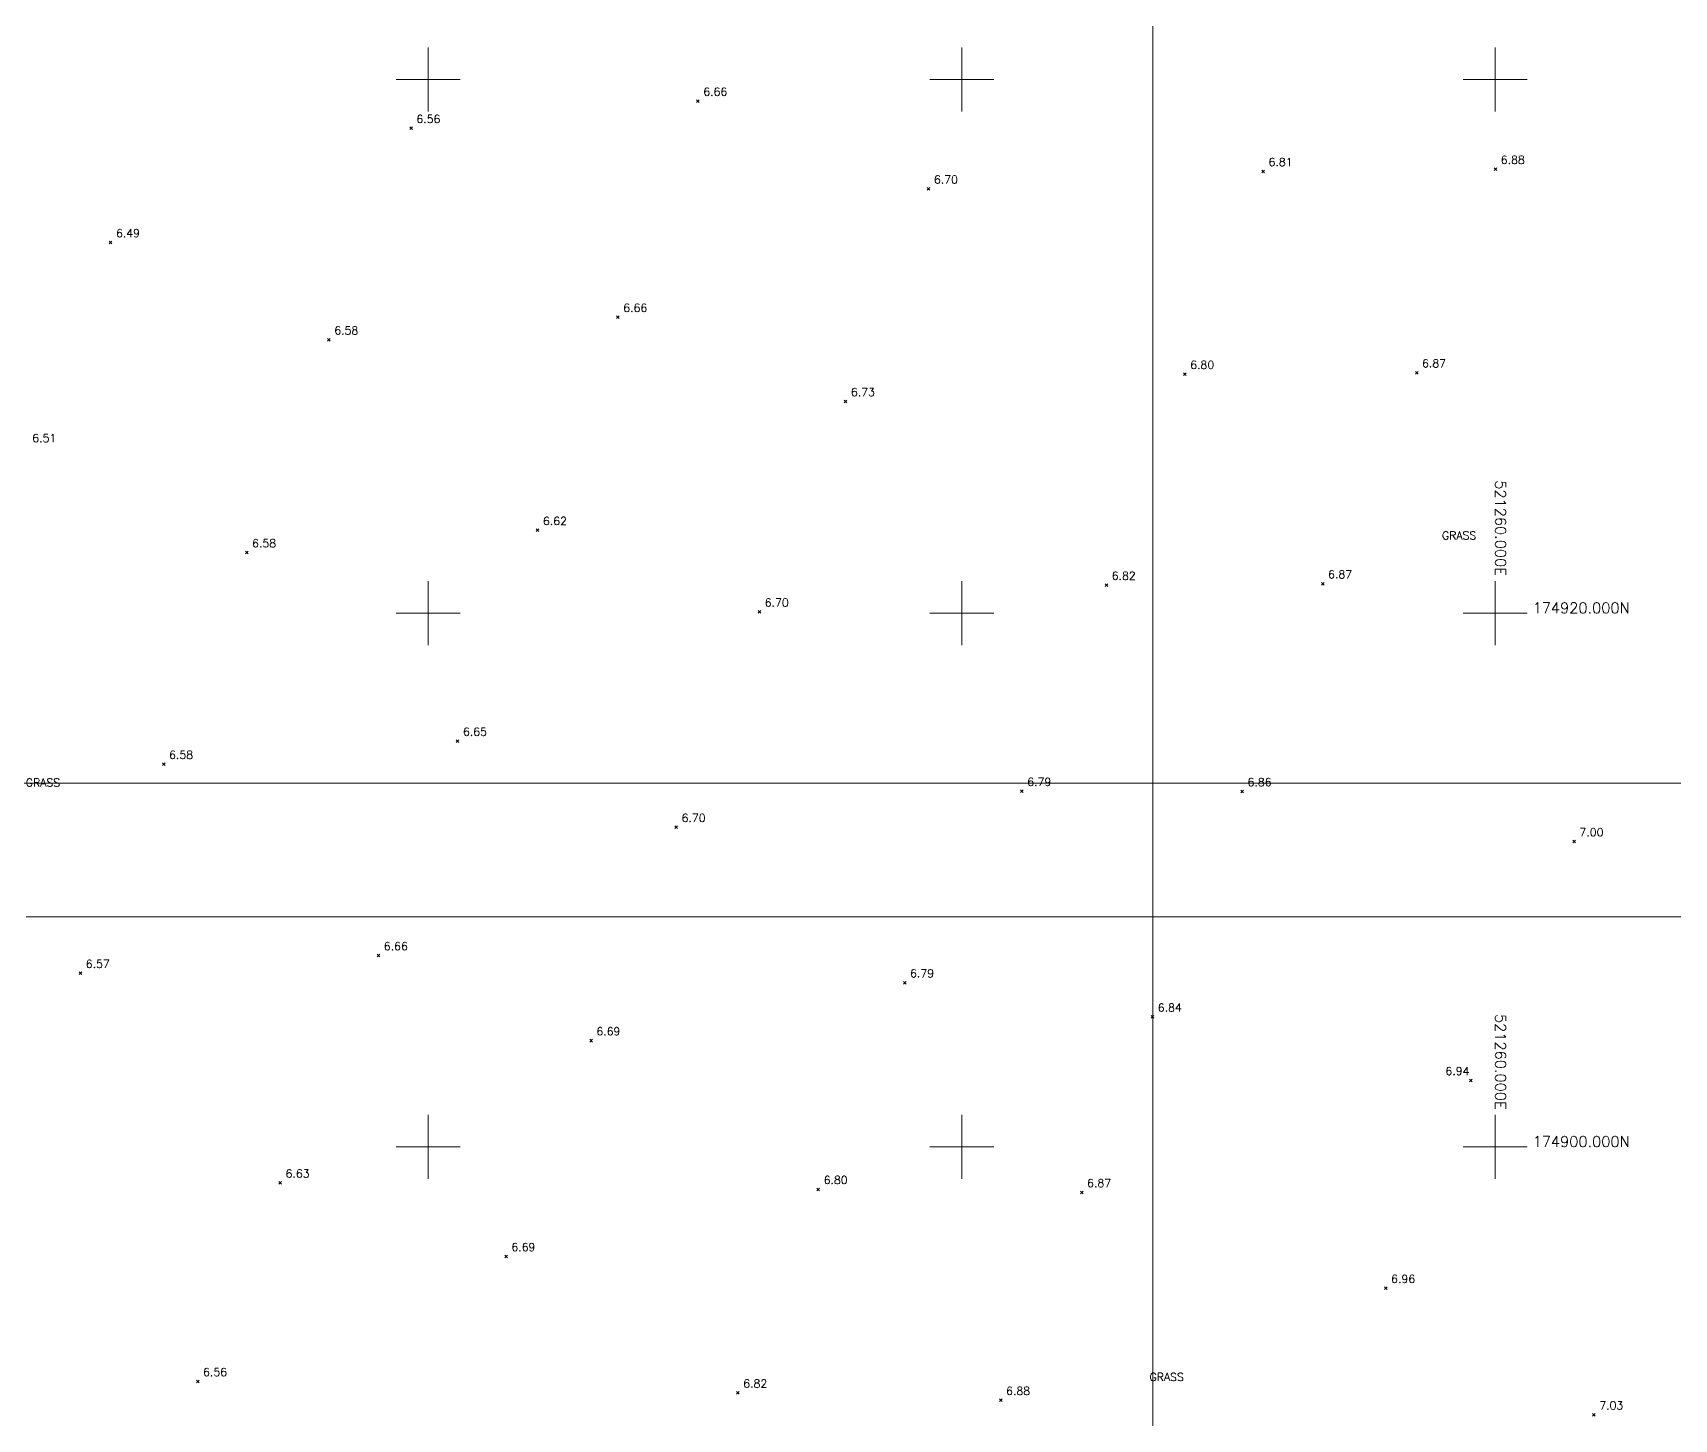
# Model space of a CAD drawing. Extents: x 521064 to 521635, y 174590 to 175241.
# Drawn here: x 521205.2 to 521266.7, y 174889.8 to 174941.7 of the extents above; entities that cross this region are included whole.
import ezdxf
from ezdxf.enums import TextEntityAlignment as Align

# ---------------------------------------------------------------- set-up
doc = ezdxf.new("R2010")
doc.units = 0
doc.header["$PDMODE"] = 3
doc.header["$PDSIZE"] = 0.05
for name, color, linetype, lineweight in [('I031G_SURVEY-GRID', 7, 'CONTINUOUS', 18), ('I031T_SURVEY-GRID-TXT', 7, 'CONTINUOUS', 13), ('I901G_TITLE-SHEET', 7, 'CONTINUOUS', 18), ('I910T_TXT-GEN-S', 7, 'CONTINUOUS', 13), ('I923G_SURVEY-POINT', 7, 'CONTINUOUS', 18), ('I923T_SURVEY-LEVEL', 7, 'CONTINUOUS', 13)]:
    doc.layers.add(name, color=color, linetype=linetype, lineweight=lineweight)
doc.styles.add('MONOTXT', font='simplex.shx')

msp = doc.modelspace()

# ---------------------------------------------------------------- linework, layer by layer
at = {"layer": 'I031G_SURVEY-GRID'}
for p, q in [((521220, 174941.2), (521220, 174938.8)), ((521240, 174941.2), (521240, 174938.8)), ((521260, 174941.2), (521260, 174938.8)), ((521218.8, 174940), (521221.2, 174940)), ((521238.8, 174940), (521241.2, 174940)), ((521258.8, 174940), (521261.2, 174940)), ((521220, 174921.2), (521220, 174918.8)), ((521240, 174921.2), (521240, 174918.8)), ((521260, 174921.2), (521260, 174918.8)), ((521218.8, 174920), (521221.2, 174920)), ((521238.8, 174920), (521241.2, 174920)), ((521258.8, 174920), (521261.2, 174920)), ((521220, 174901.2), (521220, 174898.8)), ((521240, 174901.2), (521240, 174898.8)), ((521260, 174901.2), (521260, 174898.8)), ((521218.8, 174900), (521221.2, 174900)), ((521238.8, 174900), (521241.2, 174900)), ((521258.8, 174900), (521261.2, 174900))]:
    msp.add_line(p, q, dxfattribs=at)
at = {"layer": 'I901G_TITLE-SHEET'}
for points in [[(521272.644, 174908.628), (521064.044, 174908.628), (521064.044, 175072.828), (521272.644, 175072.828)], [(521455.762, 174908.628), (521247.162, 174908.628), (521247.162, 175072.828), (521455.762, 175072.828)], [(521272.644, 174749.428), (521064.044, 174749.428), (521064.044, 174913.628), (521272.644, 174913.628)], [(521455.762, 174749.428), (521247.162, 174749.428), (521247.162, 174913.628), (521455.762, 174913.628)]]:
    msp.add_lwpolyline(points, close=True, dxfattribs=at)
at = {"layer": 'I923G_SURVEY-POINT'}
for p in [(521230.111, 174939.192, 6.662), (521219.356, 174938.171, 6.558), (521251.3, 174936.558, 6.813), (521260.005, 174936.641, 6.882), (521238.757, 174935.899, 6.7), (521208.096, 174933.893, 6.493), (521227.111, 174931.094, 6.659), (521216.279, 174930.246, 6.58), (521248.363, 174928.959, 6.804), (521257.052, 174929.014, 6.866), (521235.645, 174927.937, 6.731), (521224.1, 174923.108, 6.624), (521213.198, 174922.273, 6.584), (521245.42, 174921.054, 6.824), (521253.532, 174921.107, 6.875), (521232.415, 174920.048, 6.696), (521221.102, 174915.21, 6.649), (521210.086, 174914.344, 6.583), (521242.254, 174913.33, 6.792), (521250.513, 174913.324, 6.857), (521229.298, 174911.98, 6.701), (521262.955, 174911.445, 6.998), (521218.136, 174907.175, 6.656), (521206.963, 174906.509, 6.57), (521237.862, 174906.155, 6.792), (521247.147, 174904.872, 6.841), (521226.102, 174903.983, 6.686), (521259.088, 174902.496, 6.939), (521214.454, 174898.652, 6.632), (521234.623, 174898.412, 6.799), (521244.499, 174898.297, 6.873), (521222.916, 174895.897, 6.692), (521255.895, 174894.707, 6.958), (521211.36, 174891.215, 6.562), (521231.608, 174890.784, 6.819), (521241.463, 174890.508, 6.875), (521263.698, 174889.962, 7.028)]:
    msp.add_point(p, dxfattribs=at)

# ---------------------------------------------------------------- texts
at = {"layer": 'I031T_SURVEY-GRID-TXT', "style": 'MONOTXT'}
for p in [(521260, 174921.4), (521260, 174901.4)]:
    msp.add_text('521260.000E', height=0.4, rotation=270, dxfattribs=at).set_placement(p, align=Align.RIGHT)
for s, p in [('174920.000N', (521261.4, 174920)), ('174900.000N', (521261.4, 174900))]:
    msp.add_text(s, height=0.4, dxfattribs=at).set_placement(p)
at = {"layer": 'I910T_TXT-GEN-S', "style": 'MONOTXT'}
for p in [(521258, 174922.766), (521204.914, 174913.504), (521247.038, 174891.23)]:
    msp.add_text('GRASS', height=0.3, dxfattribs=at).set_placement(p)
at = {"layer": 'I923T_SURVEY-LEVEL', "style": 'MONOTXT'}
for s, p in [('6.66', (521230.311, 174939.392, 6.662)), ('6.56', (521219.556, 174938.371, 6.558)), ('6.88', (521260.205, 174936.841, 6.882)), ('6.81', (521251.5, 174936.758, 6.813)), ('6.70', (521238.957, 174936.099, 6.7)), ('6.49', (521208.296, 174934.093, 6.493)), ('6.66', (521227.311, 174931.294, 6.659)), ('6.58', (521216.479, 174930.446, 6.58)), ('6.80', (521248.563, 174929.159, 6.804)), ('6.87', (521257.252, 174929.214, 6.866)), ('6.73', (521235.845, 174928.137, 6.731)), ('6.51', (521205.158, 174926.414, 6.51)), ('6.62', (521224.3, 174923.307, 6.624)), ('6.58', (521213.398, 174922.473, 6.584)), ('6.82', (521245.62, 174921.254, 6.824)), ('6.87', (521253.732, 174921.307, 6.875)), ('6.70', (521232.615, 174920.248, 6.696)), ('6.65', (521221.302, 174915.41, 6.649)), ('6.58', (521210.286, 174914.544, 6.583)), ('6.79', (521242.454, 174913.53, 6.792)), ('6.86', (521250.713, 174913.524, 6.857)), ('6.70', (521229.498, 174912.18, 6.701)), ('7.00', (521263.155, 174911.645, 6.998)), ('6.66', (521218.336, 174907.375, 6.656)), ('6.57', (521207.163, 174906.709, 6.57)), ('6.79', (521238.062, 174906.355, 6.792)), ('6.84', (521247.347, 174905.071, 6.841)), ('6.69', (521226.302, 174904.183, 6.686)), ('6.94', (521258.13, 174902.696, 6.939)), ('6.63', (521214.654, 174898.852, 6.632)), ('6.80', (521234.823, 174898.612, 6.799)), ('6.87', (521244.699, 174898.497, 6.873)), ('6.69', (521223.116, 174896.097, 6.692)), ('6.96', (521256.095, 174894.907, 6.958)), ('6.56', (521211.56, 174891.415, 6.562)), ('6.82', (521231.808, 174890.984, 6.819)), ('6.88', (521241.663, 174890.708, 6.875)), ('7.03', (521263.898, 174890.163, 7.028))]:
    msp.add_text(s, height=0.3, dxfattribs=at).set_placement(p)

doc.saveas('drawing.dxf')
